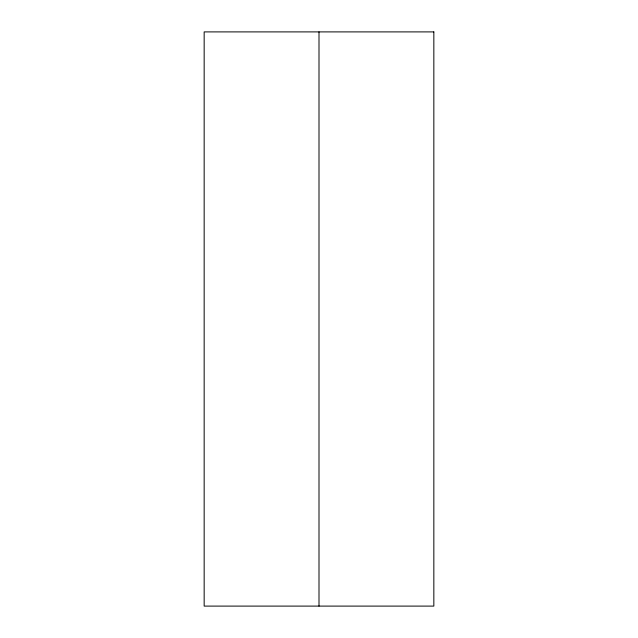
<?xml version="1.0" encoding="UTF-8"?>
<svg xmlns="http://www.w3.org/2000/svg" width="638" height="638" viewBox="0 0 638 638"><rect width="100%" height="100%" fill="white"/><g stroke="black" fill="none" stroke-linecap="round" stroke-linejoin="round"><path stroke-width="0.96" d="M319 31.9L319 606.1M433.84 31.9L204.16 31.9L204.16 606.1L433.84 606.1L433.84 31.9"/></g></svg>
